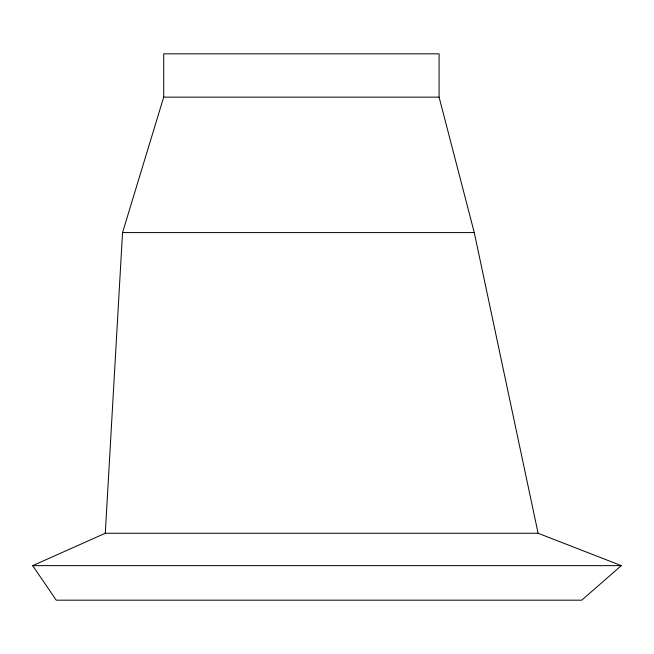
<?xml version="1.0" encoding="UTF-8"?>
<svg xmlns="http://www.w3.org/2000/svg" width="654" height="654" viewBox="0 0 654 654"><rect width="100%" height="100%" fill="white"/><g stroke="black" fill="none" stroke-linecap="round" stroke-linejoin="round"><path stroke-width="0.98" d="M105.294 533.263L122.543 232.579L163.696 97.144L163.696 53.824L439.096 53.824L439.096 97.144L474.264 232.579L538.103 533.263L621.3 565.636L581.749 600.176L56.244 600.176L32.7 565.636L105.294 533.263L538.103 533.263M163.696 97.144L439.096 97.144M122.543 232.579L474.264 232.579M32.7 565.636L621.3 565.636"/></g></svg>
